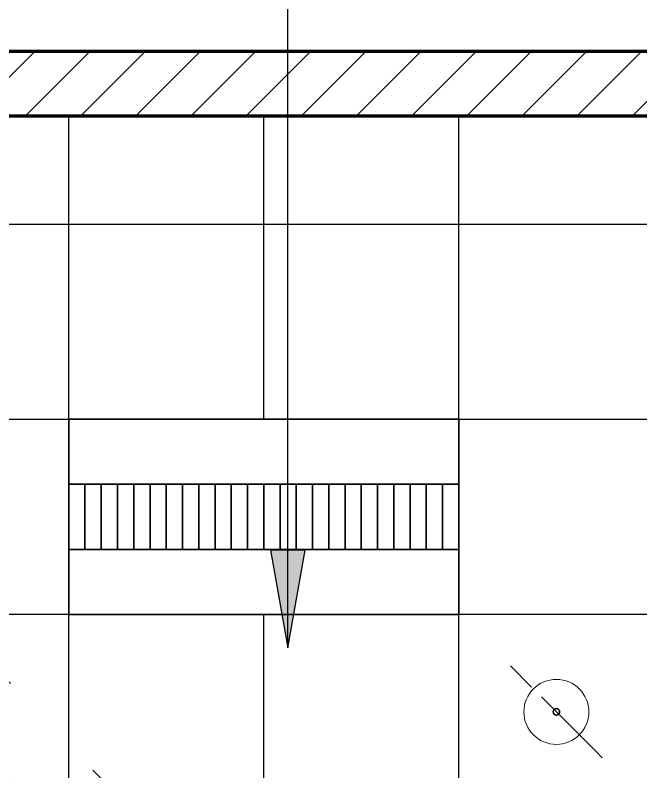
# Model space of a CAD drawing. Header units: millimetres. Extents: x -853432 to -773672, y -18171 to 22484.
# Drawn here: x -824360 to -822435, y 7927 to 10255 of the extents above; entities that cross this region are included whole.
import ezdxf

# ---------------------------------------------------------------- set-up
doc = ezdxf.new("R2010")
doc.units = ezdxf.units.MM
doc.linetypes.add('IMPORT-HR', pattern=[371.1242, 91.1334, -1.46606, 0, -42.10612, 236.41862, 0])
for name, color, linetype, lineweight in [('A-ANNO-NOTE', 3, 'Continuous', 25), ('A-CLNG', 2, 'Continuous', 9), ('A-CLNG-PATT', 2, 'Continuous', 9), ('A-ROOM-IDEN', 3, 'Continuous', 25), ('A-WALL', 5, 'Continuous', 35), ('A-WALL-PATT', 1, 'Continuous', 35), ('E-LITE-EQPM', 2, 'Continuous', 35), ('F-SPRN', 2, 'Continuous', 35), ('G-IMPT', 8, 'Continuous', 35)]:
    doc.layers.add(name, color=color, linetype=linetype, lineweight=lineweight)

# ---------------------------------------------------------------- blocks, each defined once
blk = doc.blocks.new('ACM_FPS_SPRK_Sprinkler Heat Cut Off - Drawing1_dwg_exposed spk-18530779-4251-01 ENLARGED CONCOURSE LEVEL - REFLECTED CEILING PLAN - SHEET 2')
at = {"layer": 'G-IMPT', "lineweight": 9}
blk.add_circle((0, 0), 100, dxfattribs=at)
blk = doc.blocks.new('ACM_FPS_SPRK_Sprinkler Heat Cut Off - Drawing1_dwg-18530778-4251-01 ENLARGED CONCOURSE LEVEL - REFLECTED CEILING PLAN - SHEET 2')
at = {"layer": 'G-IMPT', "linetype": 'IMPORT-HR', "lineweight": 9}
blk.add_line((3394.3, 2931.2), (3677.1, 2648.4), dxfattribs=at)
at = {"rotation": 179.9974120342029}
blk.add_blockref('ACM_FPS_SPRK_Sprinkler Heat Cut Off - Drawing1_dwg_exposed spk-18530779-4251-01 ENLARGED CONCOURSE LEVEL - REFLECTED CEILING PLAN - SHEET 2', (3535.7, 2789.8), dxfattribs=at)
blk = doc.blocks.new('ACM_FPS_SPRK_Sprinkler Heat Cut Off - FDS_SPR_ACM_Sprinkler Head-18530782-4251-01 ENLARGED CONCOURSE LEVEL - REFLECTED CEILING PLAN - SHEET 2')
at = {"layer": 'F-SPRN'}
for start, end in [(0, 180), (180, 360)]:
    blk.add_arc((0, 0), 10, start, end, dxfattribs=at)
blk.add_blockref('ACM_FPS_SPRK_Sprinkler Heat Cut Off - Drawing1_dwg-18530778-4251-01 ENLARGED CONCOURSE LEVEL - REFLECTED CEILING PLAN - SHEET 2', (-3535.7, -2789.8))
blk = doc.blocks.new('DPA_AN_Setting out - Center-8732820-4251-01 ENLARGED CONCOURSE LEVEL - REFLECTED CEILING PLAN - SHEET 2')
at = {"layer": 'A-ANNO-NOTE'}
for p, q in [((-1.206, 3.877), (0, 5.083)), ((1.206, 3.877), (0, 5.083)), ((0, 0), (0, 5.083)), ((-3.744, 1.206), (-4.95, 0)), ((3.744, 1.206), (4.95, 0)), ((-3.744, -1.206), (-4.95, 0)), ((-4.95, 0), (0, 0)), ((4.95, 0), (0, 0)), ((3.744, -1.206), (4.95, 0)), ((0, -5.083), (0, 0)), ((-1.206, -3.877), (0, -5.083)), ((1.206, -3.877), (0, -5.083))]:
    blk.add_line(p, q, dxfattribs=at)
blk.add_circle((0, 0), 1.5, dxfattribs=at)
blk = doc.blocks.new('L6 - Ceiling Recessed Modular LED Tube - DPA_1195L x 595W x 85H - 36W_AR-18526855-4251-01 ENLARGED CONCOURSE LEVEL - REFLECTED CEILING PLAN - SHEET 2')
at = {"layer": 'E-LITE-EQPM'}
for p, q in [((-600, -600), (-600, 0)), ((-600, 0), (600, 0)), ((-600, -600), (-600, 0)), ((-600, 0), (600, 0)), ((600, 0), (600, -600)), ((600, 0), (600, -600)), ((-600, -200), (600, -200)), ((-550, -200), (-550, -400)), ((-500, -200), (-500, -400)), ((-450, -200), (-450, -400)), ((-400, -200), (-400, -400)), ((-350, -200), (-350, -400)), ((-300, -200), (-300, -400)), ((-250, -200), (-250, -400)), ((-200, -200), (-200, -400)), ((-150, -200), (-150, -400)), ((-100, -200), (-100, -400)), ((-100, -200), (-100, -400)), ((-50, -200), (-50, -400)), ((0, -200), (0, -400)), ((50, -200), (50, -400)), ((100, -200), (100, -400)), ((150, -200), (150, -400)), ((200, -200), (200, -400)), ((250, -200), (250, -400)), ((300, -200), (300, -400)), ((350, -200), (350, -400)), ((400, -200), (400, -400)), ((450, -200), (450, -400)), ((500, -200), (500, -400)), ((550, -200), (550, -400)), ((600, -400), (-600, -400)), ((600, -600), (-600, -600)), ((600, -600), (-600, -600))]:
    blk.add_line(p, q, dxfattribs=at)
blk = doc.blocks.new('*U1099')
at = {"layer": 'A-CLNG'}
for p, q in [((15275, 6365), (7500, 6365)), ((7500, 6365), (15275, 6365)), ((11687.5, 4832.5), (11687.5, 5432.5)), ((11687.5, 5432.5), (12887.5, 5432.5)), ((12887.5, 5432.5), (11687.5, 5432.5)), ((11687.5, 5432.5), (11687.5, 4832.5)), ((12887.5, 5432.5), (12887.5, 4832.5)), ((12887.5, 4832.5), (12887.5, 5432.5)), ((12887.5, 4832.5), (11687.5, 4832.5)), ((11687.5, 4832.5), (12887.5, 4832.5))]:
    blk.add_line(p, q, dxfattribs=at)
at = {"layer": 'E-LITE-EQPM', "extrusion": (0, 0, -1), "rotation": 180}
blk.add_blockref('L6 - Ceiling Recessed Modular LED Tube - DPA_1195L x 595W x 85H - 36W_AR-18526855-4251-01 ENLARGED CONCOURSE LEVEL - REFLECTED CEILING PLAN - SHEET 2', (-12287.5, 4832.5), dxfattribs=at)

msp = doc.modelspace()

# ---------------------------------------------------------------- hatches: boundary and pattern name
at = {"layer": 'A-CLNG-PATT', "lineweight": 25}
h = msp.add_hatch(dxfattribs=at)
h.set_pattern_fill('FP_3', color=256, style=0, pattern_type=2)
h.set_pattern_definition([(0, (-828994.9, 9611.5), (0, -600), []), (270, (-828994.9, 9611.5), (-600, -4e-14), [])])
h.paths.add_polyline_path([(-825607.4, 3279), (-825607.4, 4079), (-823357.4, 4079), (-823357.4, 4079), (-820607.4, 4079), (-820607.4, 9944), (-828382.4, 9944), (-828382.4, 4068.8), (-827592.6, 3279), (-827310.8, 3279)])
h.paths.add_polyline_path([(-825994.9, 4811.5), (-825994.9, 5411.5), (-824794.9, 5411.5), (-824794.9, 4811.5), (-825607.4, 4811.5)])
h.paths.add_polyline_path([(-824194.9, 4811.5), (-824194.9, 5411.5), (-822994.9, 5411.5), (-822994.9, 4811.5)])
h.paths.add_polyline_path([(-822394.9, 4811.5), (-822394.9, 5411.5), (-821194.9, 5411.5), (-821194.9, 4811.5)])
h.paths.add_polyline_path([(-827592.6, 4811.5), (-827794.9, 4811.5), (-827794.9, 5411.5), (-826594.9, 5411.5), (-826594.9, 4811.5), (-827310.8, 4811.5)])
h.paths.add_polyline_path([(-821194.9, 6011.5), (-822394.9, 6011.5), (-822394.9, 6611.5), (-821194.9, 6611.5), (-821194.9, 6410.1)])
h.paths.add_polyline_path([(-825994.9, 6011.5), (-825994.9, 6611.5), (-824794.9, 6611.5), (-824794.9, 6011.5), (-825104.6, 6011.5)])
h.paths.add_polyline_path([(-826594.9, 6011.5), (-827794.9, 6011.5), (-827794.9, 6611.5), (-826594.9, 6611.5), (-826594.9, 6410.1)])
h.paths.add_polyline_path([(-824194.9, 6011.5), (-824194.9, 6611.5), (-822994.9, 6611.5), (-822994.9, 6011.5)])
h.paths.add_polyline_path([(-824506.6, 6858.4), (-824509.8, 6858.4), (-824532.3, 6869.2), (-824548.1, 6890), (-824553.1, 6914.3), (-824547.8, 6937.3), (-824532.3, 6956.8), (-824508.9, 6967.6), (-824484.1, 6967.2), (-824462.5, 6956.8), (-824446.6, 6936), (-824441.4, 6913), (-824446.9, 6888.7), (-824462.5, 6869.2), (-824485.9, 6858.4), (-824497.4, 6858.4)])
h.paths.add_polyline_path([(-825994.9, 7211.5), (-825994.9, 7811.5), (-824794.9, 7811.5), (-824794.9, 7211.5), (-825104.6, 7211.5)])
h.paths.add_polyline_path([(-826594.9, 7211.5), (-827794.9, 7211.5), (-827794.9, 7811.5), (-826594.9, 7811.5), (-826594.9, 7738.8)])
h.paths.add_polyline_path([(-822994.9, 7211.5), (-824194.9, 7211.5), (-824194.9, 7811.5), (-822994.9, 7811.5), (-822994.9, 7738.8)])
h.paths.add_polyline_path([(-821194.9, 7211.5), (-822394.9, 7211.5), (-822394.9, 7811.5), (-821194.9, 7811.5), (-821194.9, 7738.8)])
h.paths.add_polyline_path([(-824794.9, 8411.5), (-825994.9, 8411.5), (-825994.9, 9011.5), (-824794.9, 9011.5)])
h.paths.add_polyline_path([(-826594.9, 8411.5), (-827794.9, 8411.5), (-827794.9, 9011.5), (-826594.9, 9011.5)])
h.paths.add_polyline_path([(-822394.9, 8411.5), (-822394.9, 9011.5), (-821194.9, 9011.5), (-821194.9, 8411.5), (-821795.4, 8411.5)])
h.paths.add_polyline_path([(-822994.9, 8411.5), (-824194.9, 8411.5), (-824194.9, 9011.5), (-822994.9, 9011.5)])
at = {"layer": 'A-ROOM-IDEN'}
msp.add_hatch(color=256, dxfattribs=at).paths.add_polyline_path([(-823520.9, 8308.5), (-823468, 8608.5), (-823573.8, 8608.5)])
at = {"layer": 'A-WALL-PATT', "lineweight": 9}
h = msp.add_hatch(dxfattribs=at)
h.set_pattern_fill('FP_2', color=256, style=0, pattern_type=2)
h.set_pattern_definition([(45, (0, 0), (-84.852814, 84.852814), [])])
h.paths.add_polyline_path([(-786082.4, 9944), (-786082.4, 10144), (-830592.5, 10144), (-830592.5, 9944), (-786107.4, 9944)])

# ---------------------------------------------------------------- linework, layer by layer
at = {"layer": 'A-ROOM-IDEN'}
for p, q in [((-823520.9, 8308.5), (-823520.9, 18003)), ((-823468, 8608.5), (-823573.8, 8608.5)), ((-823573.8, 8608.5), (-823520.9, 8308.5)), ((-823520.9, 8308.5), (-823468, 8608.5))]:
    msp.add_line(p, q, dxfattribs=at)
at = {"layer": 'A-WALL', "color": 7, "lineweight": 70}
for p, q in [((-830592.5, 10144), (-786082.4, 10144)), ((-820607.4, 9944), (-828582.4, 9944))]:
    msp.add_line(p, q, dxfattribs=at)

# ---------------------------------------------------------------- block references
msp.add_blockref('*U1099', (-835882.4, 3579))
at = {"layer": 'A-ANNO-NOTE', "xscale": 100, "yscale": 100, "zscale": 100}
msp.add_blockref('DPA_AN_Setting out - Center-8732820-4251-01 ENLARGED CONCOURSE LEVEL - REFLECTED CEILING PLAN - SHEET 2', (-824494.9, 7811.5), dxfattribs=at)
at = {"layer": 'F-SPRN'}
msp.add_blockref('ACM_FPS_SPRK_Sprinkler Heat Cut Off - FDS_SPR_ACM_Sprinkler Head-18530782-4251-01 ENLARGED CONCOURSE LEVEL - REFLECTED CEILING PLAN - SHEET 2', (-822694.9, 8111.5), dxfattribs=at)

doc.saveas('drawing.dxf')
